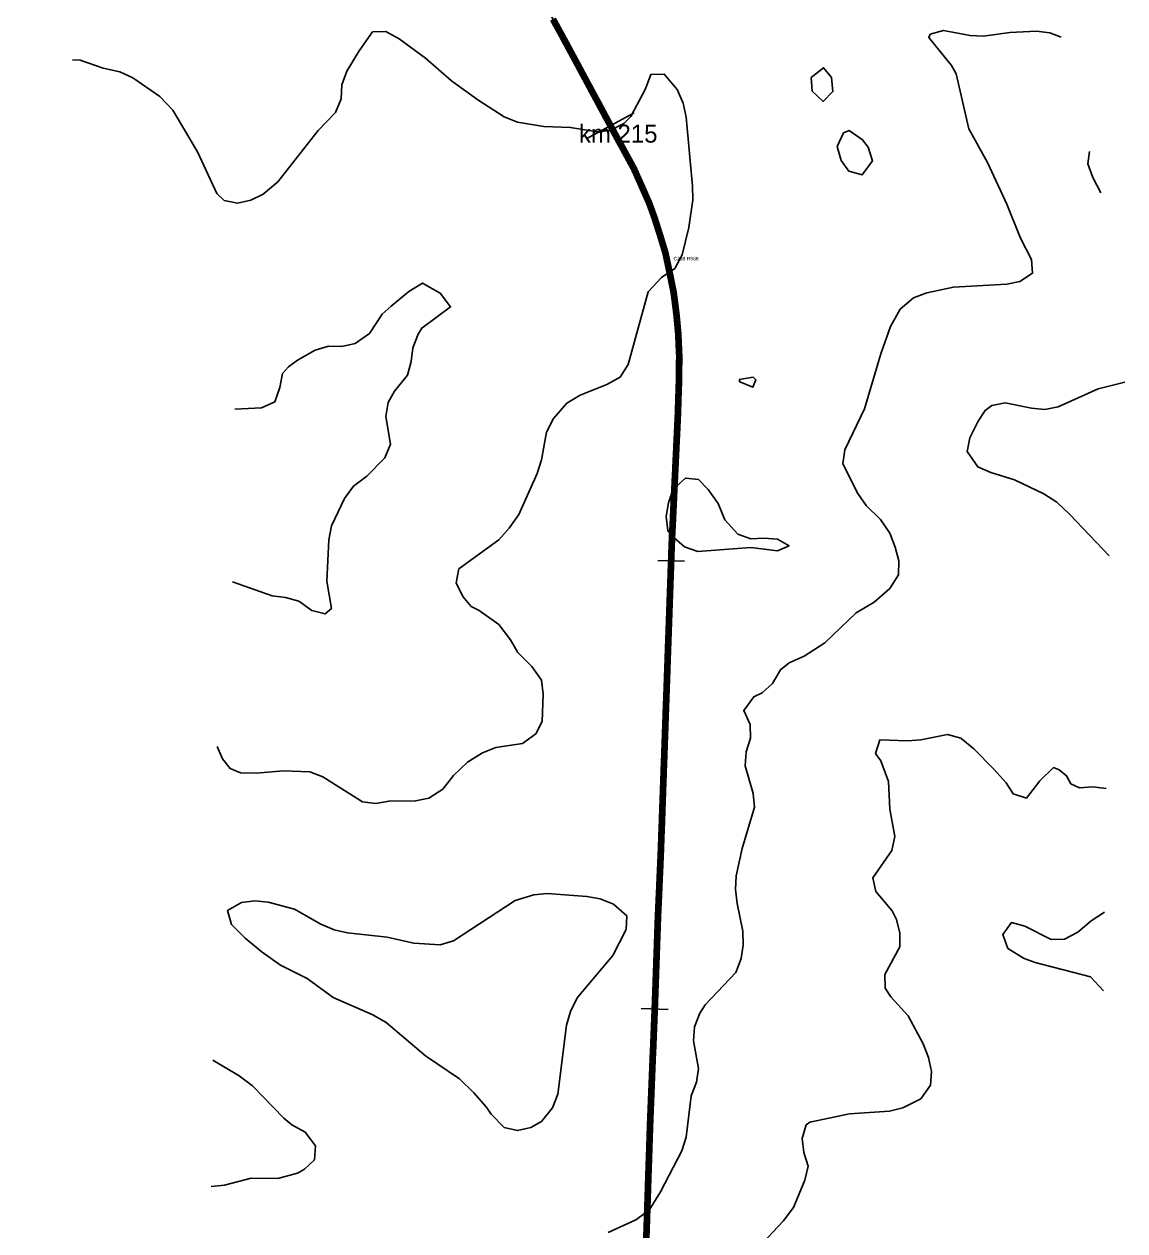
# Model space of a CAD drawing. Header units: metres. Extents: x 697254 to 930473, y 8023396 to 8227001.
# Drawn here: x 778429 to 780886, y 8144366 to 8147059 of the extents above; entities that cross this region are included whole.
import ezdxf

# ---------------------------------------------------------------- set-up
doc = ezdxf.new("R2010")
doc.units = ezdxf.units.M
for name, color, linetype in [('ALIGNMENT_FITTED', 4, 'Continuous'), ('CENTRELINE', 7, 'Continuous'), ('CHAINAGE', 7, 'Continuous'), ('CONTOUR_10M', 33, 'Continuous'), ('CONTOUR_INDEX_50M', 34, 'Continuous'), ('CURVE_LABELS', 4, 'Continuous'), ('GRADE_0-4', 3, 'Continuous'), ('GRADE_4-6', 2, 'Continuous')]:
    doc.layers.add(name, color=color, linetype=linetype)

msp = doc.modelspace()

# ---------------------------------------------------------------- linework, layer by layer
at = {"layer": 'ALIGNMENT_FITTED'}
for p, q in [((779770.4, 8146774.1), (778429.3, 8149242.2)), ((779808.3, 8144091.4), (779889.4, 8146266.5))]:
    msp.add_line(p, q, dxfattribs=at)
msp.add_arc((778904, 8146303.3), 986.1, -2.1354, 28.5187, dxfattribs=at)
at = {"layer": 'CENTRELINE'}
msp.add_polyline3d([(779818.4, 8144361.4, 1309.1), (779818.7, 8144371.4, 1309.1), (779819.1, 8144381.4, 1309), (779819.4, 8144391.4, 1309), (779819.7, 8144401.4, 1309.7), (779820.1, 8144411.4, 1310.4), (779820.4, 8144421.4, 1311.1), (779820.7, 8144431.4, 1311.6), (779821.1, 8144441.4, 1312.1), (779821.4, 8144451.4, 1312.5), (779821.7, 8144461.4, 1313), (779822, 8144471.4, 1313.4), (779822.4, 8144481.4, 1313.9), (779822.7, 8144491.4, 1314.1), (779823, 8144501.4, 1314.3), (779823.4, 8144511.4, 1314.5), (779823.7, 8144521.4, 1314.5), (779824, 8144531.4, 1314.5), (779824.4, 8144541.4, 1314.4), (779824.7, 8144551.4, 1314.5), (779825, 8144561.4, 1314.7), (779825.4, 8144571.4, 1314.8), (779825.7, 8144581.4, 1315), (779826, 8144591.4, 1315.3), (779826.4, 8144601.4, 1315.5), (779826.7, 8144611.4, 1315.6), (779827.1, 8144621.4, 1315.4), (779827.5, 8144631.4, 1315.2), (779827.9, 8144641.4, 1315.1), (779828.3, 8144651.4, 1315.4), (779828.7, 8144661.4, 1315.7), (779829.1, 8144671.4, 1315.7), (779829.5, 8144681.4, 1315.3), (779829.9, 8144691.4, 1314.9), (779830.3, 8144701.4, 1314.5), (779830.7, 8144711.4, 1314.5), (779831.1, 8144721.4, 1314.6), (779831.5, 8144731.4, 1314.6), (779831.9, 8144741.3, 1314.5), (779832.3, 8144751.3, 1314.4), (779832.7, 8144761.3, 1314.4), (779833.2, 8144771.3, 1314.6), (779833.6, 8144781.3, 1314.8), (779834, 8144791.3, 1315), (779834.4, 8144801.3, 1314.9), (779834.8, 8144811.3, 1314.7), (779835.2, 8144821.3, 1314.6), (779835.6, 8144831.3, 1314.5), (779836, 8144841.3, 1314.4), (779836.4, 8144851.3, 1314.3), (779836.8, 8144861.3, 1314.4), (779837.2, 8144871.3, 1314.6), (779837.5, 8144881.3, 1314.8), (779837.9, 8144891.3, 1315.1), (779838.2, 8144901.3, 1315.6), (779838.6, 8144911.3, 1316), (779838.9, 8144921.3, 1316.1), (779839.3, 8144931.3, 1315.9), (779839.6, 8144941.3, 1315.8), (779840, 8144951.3, 1316), (779840.3, 8144961.3, 1316.2), (779840.7, 8144971.3, 1316.5), (779841, 8144981.3, 1316.7), (779841.4, 8144991.3, 1316.8), (779841.7, 8145001.3, 1317), (779842.1, 8145011.3, 1317.2), (779842.4, 8145021.3, 1317.5), (779842.8, 8145031.3, 1317.7), (779843.1, 8145041.3, 1317.9), (779843.5, 8145051.3, 1318.1), (779843.8, 8145061.3, 1318.2), (779844.2, 8145071.3, 1318.3), (779844.7, 8145081.3, 1318), (779845.1, 8145091.3, 1317.8), (779845.6, 8145101.3, 1317.6), (779846, 8145111.3, 1317.5), (779846.5, 8145121.3, 1317.3), (779846.9, 8145131.3, 1317.1), (779847.3, 8145141.3, 1317.1), (779847.8, 8145151.3, 1317.1), (779848.2, 8145161.3, 1317), (779848.7, 8145171.3, 1317), (779849.1, 8145181.3, 1316.9), (779849.5, 8145191.3, 1316.9), (779850, 8145201.3, 1316.8), (779850.4, 8145211.2, 1316.8), (779850.8, 8145221.2, 1316.7), (779851.1, 8145231.2, 1316.7), (779851.5, 8145241.2, 1316.8), (779851.8, 8145251.2, 1316.8), (779852.2, 8145261.2, 1316.7), (779852.6, 8145271.2, 1316.5), (779852.9, 8145281.2, 1316.4), (779853.3, 8145291.2, 1316.1), (779853.6, 8145301.2, 1315.7), (779854, 8145311.2, 1315.3), (779854.3, 8145321.2, 1315.3), (779854.7, 8145331.2, 1315.4), (779855, 8145341.2, 1315.5), (779855.4, 8145351.2, 1315.5), (779855.7, 8145361.2, 1315.6), (779856.1, 8145371.2, 1315.6), (779856.4, 8145381.2, 1315.6), (779856.8, 8145391.2, 1315.4), (779857.1, 8145401.2, 1315.2), (779857.5, 8145411.2, 1315.1), (779857.9, 8145421.2, 1315), (779858.2, 8145431.2, 1315), (779858.6, 8145441.2, 1314.8), (779858.9, 8145451.2, 1314.4), (779859.3, 8145461.2, 1314.1), (779859.6, 8145471.2, 1313.8), (779860, 8145481.2, 1313.5), (779860.3, 8145491.2, 1313.3), (779860.7, 8145501.2, 1313.2), (779861, 8145511.2, 1313.3), (779861.4, 8145521.2, 1313.4), (779861.7, 8145531.2, 1313.7), (779862.1, 8145541.2, 1314.4), (779862.5, 8145551.2, 1315.1), (779862.8, 8145561.2, 1315.8), (779863.2, 8145571.2, 1315.9), (779863.5, 8145581.2, 1315.9), (779863.9, 8145591.2, 1316), (779864.2, 8145601.2, 1315.4), (779864.6, 8145611.2, 1314.8), (779864.9, 8145621.2, 1314.2), (779865.3, 8145631.2, 1314.5), (779865.6, 8145641.2, 1314.8), (779866, 8145651.2, 1315.1), (779866.3, 8145661.2, 1315.2), (779866.7, 8145671.2, 1315.2), (779867, 8145681.2, 1315.2), (779867.4, 8145691.2, 1315.4), (779867.8, 8145701.2, 1315.7), (779868.1, 8145711.2, 1316), (779868.5, 8145721.2, 1316.3), (779868.8, 8145731.2, 1316.7), (779869.2, 8145741.2, 1317.1), (779869.5, 8145751.2, 1317.7), (779869.9, 8145761.2, 1318.3), (779870.2, 8145771.2, 1318.9), (779870.6, 8145781.2, 1319.1), (779870.9, 8145791.2, 1318.9), (779871.3, 8145801.2, 1318.7), (779871.6, 8145811.2, 1318.5), (779872, 8145821.2, 1318.4), (779872.4, 8145831.2, 1318.3), (779872.7, 8145841.2, 1318.3), (779873.1, 8145851.2, 1318.4), (779873.4, 8145861.2, 1318.5), (779873.8, 8145871.2, 1318.6), (779874.1, 8145881.2, 1319), (779874.5, 8145891.2, 1319.3), (779874.9, 8145901.2, 1319.6), (779875.3, 8145911.2, 1320), (779875.8, 8145921.2, 1320.4), (779876.3, 8145931.2, 1320.8), (779876.8, 8145941.2, 1320.9), (779877.3, 8145951.2, 1321), (779877.7, 8145961.2, 1321), (779878.2, 8145971.2, 1320.6), (779878.7, 8145981.2, 1320.3), (779879.2, 8145991.2, 1319.9), (779879.6, 8146001.2, 1320.2), (779880.1, 8146011.1, 1320.4), (779880.6, 8146021.1, 1320.6), (779881.1, 8146031.1, 1320.2), (779881.5, 8146041.1, 1319.8), (779882, 8146051.1, 1319.4), (779882.5, 8146061.1, 1319), (779883, 8146071.1, 1318.6), (779883.4, 8146081.1, 1318.2), (779883.9, 8146091.1, 1317.9), (779884.4, 8146101.1, 1317.6), (779884.9, 8146111.1, 1317.3), (779885.3, 8146121.1, 1317.3), (779885.8, 8146131.1, 1317.4), (779886.3, 8146141.1, 1317.5), (779886.8, 8146151.1, 1317.5), (779887.3, 8146161.1, 1317.5), (779887.7, 8146171.1, 1317.4), (779888.2, 8146181.1, 1317), (779888.6, 8146191, 1316.4), (779888.9, 8146201, 1315.7), (779889.2, 8146211.1, 1315.5), (779889.5, 8146221.1, 1315.7), (779889.8, 8146231.1, 1316), (779890.2, 8146241.1, 1315.8), (779890.5, 8146251.1, 1315.2), (779890.8, 8146261.1, 1314.5), (779891.1, 8146271.1, 1314.1), (779891.1, 8146281.1, 1313.9), (779891.2, 8146291.1, 1313.7), (779891.3, 8146301.1, 1313.4), (779891.4, 8146311.1, 1313.1), (779891.4, 8146321.1, 1312.7), (779890.9, 8146331.1, 1312.4), (779890.5, 8146341.1, 1312.2), (779890.1, 8146351.1, 1312), (779889.6, 8146361.1, 1311.9), (779889.1, 8146371.1, 1312.1), (779888.1, 8146381, 1312.2), (779887.2, 8146391, 1312.4), (779886.3, 8146400.9, 1311.9), (779885.3, 8146410.9, 1311.5), (779884.1, 8146420.8, 1311), (779882.8, 8146430.8, 1310.7), (779881.6, 8146440.7, 1310.5), (779880.3, 8146450.6, 1310.3), (779879, 8146460.5, 1310.2), (779877, 8146470.3, 1310.2), (779875, 8146480.1, 1310.2), (779873, 8146489.9, 1310.2), (779871, 8146499.7, 1310.2), (779868.9, 8146509.5, 1310.1), (779866.9, 8146519.3, 1309.8), (779864.8, 8146529.1, 1309.4), (779862.7, 8146538.9, 1309), (779860.7, 8146548.7, 1308.6), (779857.7, 8146558.3, 1308.4), (779854.8, 8146567.8, 1308.1), (779851.9, 8146577.4, 1307.9), (779849, 8146587, 1307.6), (779845.9, 8146596.5, 1307.4), (779842.9, 8146606, 1307.2), (779839.9, 8146615.6, 1307.3), (779836.9, 8146625.1, 1307.4), (779833.5, 8146634.5, 1307.5), (779830.1, 8146643.9, 1307.5), (779826.7, 8146653.4, 1307.5), (779823.1, 8146662.7, 1307.5), (779819, 8146671.8, 1307.4), (779815, 8146681, 1307.1), (779810.9, 8146690.1, 1306.9), (779806.9, 8146699.3, 1306.8), (779802.8, 8146708.4, 1306.7), (779798.7, 8146717.6, 1306.7), (779794.7, 8146726.7, 1306.7), (779790.6, 8146735.8, 1306.7), (779785.9, 8146744.6, 1306.9), (779781.1, 8146753.4, 1307), (779776.3, 8146762.2, 1307.2), (779771.5, 8146771, 1307.3), (779766.7, 8146779.8, 1307.4), (779761.9, 8146788.6, 1307.6), (779757.1, 8146797.3, 1308.3), (779752.3, 8146806.1, 1309), (779747.5, 8146814.9, 1309.8), (779742.8, 8146823.7, 1310.5), (779738, 8146832.5, 1310.9), (779733.3, 8146841.3, 1311.2), (779728.5, 8146850.1, 1311.5), (779723.8, 8146859, 1311.6), (779719, 8146867.8, 1311.6), (779714.3, 8146876.6, 1311.6), (779709.6, 8146885.4, 1311.4), (779704.8, 8146894.2, 1312.1), (779700.1, 8146903, 1312.6), (779695.3, 8146911.8, 1312.9), (779690.6, 8146920.6, 1313.1), (779685.8, 8146929.4, 1313.2), (779681.1, 8146938.2, 1313.2), (779676.3, 8146947, 1313.5), (779671.6, 8146955.9, 1314), (779666.9, 8146964.7, 1314.4), (779662.1, 8146973.5, 1314.8), (779657.4, 8146982.3, 1315.1), (779652.6, 8146991.1, 1315.5), (779647.9, 8146999.9, 1316), (779643.1, 8147008.7, 1316.7), (779638.4, 8147017.5, 1317.1), (779633.6, 8147026.3, 1317.5), (779628.9, 8147035.1, 1317.8), (779624, 8147043.9, 1318.1), (779619.2, 8147052.7, 1318.1), (779614.4, 8147061.4, 1318.1)], dxfattribs=at)
at = {"layer": 'CHAINAGE'}
for p, q in [((779790.9, 8146861), (779685.2, 8146804.1)), ((779903.4, 8145860.2), (779843.4, 8145862.3)), ((779866.8, 8144860.2), (779806.8, 8144862.5))]:
    msp.add_line(p, q, dxfattribs=at)
at = {"layer": 'CONTOUR_10M'}
for points, elevation in [([(778860, 8145447.2), (778871.9, 8145419.5), (778889, 8145397.7), (778912, 8145388.2), (778948.2, 8145387.6), (779007.5, 8145392.8), (779066.7, 8145390.1), (779096.2, 8145379.2), (779184.4, 8145323.3), (779214, 8145319.6), (779243.7, 8145325), (779303, 8145325.4), (779332.7, 8145331.4), (779363.5, 8145351.5), (779387.4, 8145381.9), (779419.1, 8145412.3), (779452.6, 8145433), (779482.4, 8145445.1), (779541.8, 8145453.9), (779571.7, 8145475.3), (779585.7, 8145502.4), (779588.1, 8145563.8), (779584.4, 8145594.7), (779562.8, 8145625.7), (779531, 8145656.9), (779515.2, 8145684.8), (779489.1, 8145719), (779445.3, 8145750.3), (779427.3, 8145759.3), (779408.5, 8145781.5), (779393.3, 8145812.5), (779398.7, 8145839.7), (779399.8, 8145843.2), (779488.5, 8145908), (779512.1, 8145934), (779533.1, 8145964.5), (779574.2, 8146056.2), (779583.8, 8146086.8), (779595.3, 8146148.2), (779610.9, 8146178.8), (779640.7, 8146213.1), (779670.6, 8146230.9), (779730.2, 8146254.9), (779760, 8146271.2), (779777.5, 8146299.6), (779821.8, 8146461.3), (779851.9, 8146493.9), (779881.8, 8146513.7), (779898.2, 8146544.1), (779913, 8146605.4), (779921.9, 8146666.8), (779921.4, 8146697.6), (779906.7, 8146851.6), (779899.9, 8146882.4), (779887.1, 8146913.3), (779857.9, 8146947.7), (779828.2, 8146946.7), (779816.3, 8146914.3), (779783.5, 8146853.2), (779767.5, 8146836.9), (779737.6, 8146821.4), (779708, 8146818.3), (779648.8, 8146828.6), (779589.6, 8146830.5), (779530.4, 8146839.9), (779500.9, 8146852.4), (779442.2, 8146890), (779383.4, 8146932.4), (779324.8, 8146983.2), (779266.1, 8147026.1), (779236.7, 8147042.2), (779207.1, 8147041.5), (779176.9, 8146999.7), (779149.6, 8146953.9), (779138.7, 8146923.3), (779136.9, 8146892.5), (779124.4, 8146861.9), (779085.6, 8146821.3), (778995.2, 8146706.9), (778962.5, 8146679.5), (778935.4, 8146666), (778905.6, 8146659.8), (778876.1, 8146665.3), (778859.3, 8146680.8), (778815.9, 8146773.7), (778761.3, 8146866.7), (778732.4, 8146897.8), (778672.2, 8146939), (778642.7, 8146952.2), (778605.6, 8146961), (778554.2, 8146978.9), (778537.3, 8146979.4)], 1310), ([(780743.7, 8147029.7), (780718.6, 8147039.6), (780689, 8147043.5), (780629.7, 8147040.3), (780570.3, 8147032), (780540.7, 8147033.4), (780481.6, 8147045), (780451.8, 8147036.4), (780448.6, 8147029), (780499.1, 8146966.8), (780509.9, 8146947.9), (780537.9, 8146825.3), (780579.3, 8146750.4), (780622.5, 8146657.6), (780653.3, 8146581.2), (780677.9, 8146533.8), (780680.1, 8146503), (780652, 8146484.8), (780622.3, 8146478.7), (780503.6, 8146472.1), (780444.2, 8146459.4), (780414.4, 8146448.4), (780384.4, 8146422.9), (780363.1, 8146384.1), (780341.5, 8146322.9), (780304.7, 8146200.4), (780260.9, 8146108.7), (780256.5, 8146077.9), (780290.1, 8146011.3), (780308.6, 8145985), (780340.9, 8145953.8), (780361.3, 8145922.8), (780373.6, 8145891.8), (780381.6, 8145861), (780380.9, 8145830.2), (780361.7, 8145799.7), (780326.2, 8145769.4), (780286.5, 8145745.3), (780216.4, 8145678.6), (780170, 8145648.4), (780136.9, 8145633.6), (780117.8, 8145618.4), (780099.9, 8145587.8), (780076.7, 8145566.7), (780057.8, 8145557.6), (780035.5, 8145527.2), (780049.7, 8145496.2), (780050.9, 8145465.5), (780040.5, 8145434.8), (780038.6, 8145404.1), (780056.3, 8145342.3), (780059.8, 8145311.5), (780032.1, 8145219.6), (780018.3, 8145158.3), (780017.1, 8145127.5), (780020.9, 8145096.7), (780033.7, 8145035), (780034.5, 8145004.3), (780029.5, 8144973.6), (780018.1, 8144942.9), (779949, 8144870.3), (779937.8, 8144851.7), (779925.9, 8144821.1), (779923.6, 8144790.4), (779934.8, 8144728.7), (779929.9, 8144698), (779918.3, 8144667.4), (779906.9, 8144575.3), (779897.5, 8144544.7), (779850, 8144453), (779824.4, 8144412.5), (779794.4, 8144390.7), (779733.2, 8144362.3)], 1310), ([(780185.6, 8146940.2), (780213.7, 8146961.7), (780231.5, 8146939.6), (780234.6, 8146908.8), (780212.7, 8146886.4), (780188.2, 8146909.4), (780185.6, 8146940.2)], 1320), ([(780258.1, 8146816.2), (780271.1, 8146821.5), (780300.5, 8146800.8), (780313.1, 8146784.7), (780322.5, 8146753.8), (780299.5, 8146722.7), (780269.9, 8146731), (780252.6, 8146754.7), (780244.2, 8146785.6), (780258.1, 8146816.2)], 1320), ([(780025.5, 8146265.6), (780056.4, 8146271), (780062.8, 8146265.1), (780056.1, 8146248.8), (780026.6, 8146260.8), (780025.5, 8146265.6)], 1320), ([(779877.6, 8146021.4), (779905.2, 8146046), (779934.8, 8146042.6), (779956.1, 8146020.4), (779978.1, 8145989.3), (779992.9, 8145952.5), (780022.1, 8145920.7), (780051.6, 8145910.2), (780081.3, 8145912.1), (780110.9, 8145909.7), (780136.8, 8145895), (780110.5, 8145883.4), (780051.4, 8145891), (779932.7, 8145882), (779903.2, 8145892.6), (779873.9, 8145917.5), (779865.9, 8145929.3), (779862.4, 8145960.1), (779867.5, 8145990.8), (779877.6, 8146021.4)], 1320), ([(779525.6, 8145103.3), (779566.9, 8145116.1), (779596.6, 8145118.7), (779685.4, 8145112.6), (779715, 8145107), (779744.5, 8145095.1), (779774.2, 8145069.2), (779772.9, 8145038.5), (779743, 8144980.6), (779663.9, 8144886.1), (779648.6, 8144855.6), (779640.1, 8144824.9), (779620.7, 8144671.4), (779608.6, 8144640.8), (779584.1, 8144610.3), (779560.1, 8144596.6), (779530.4, 8144589.9), (779500.8, 8144596.4), (779471.6, 8144626.2), (779460.8, 8144642.7), (779432.9, 8144673.8), (779401.3, 8144705), (779325.1, 8144757), (779237.2, 8144831.1), (779207.8, 8144848.2), (779119.4, 8144886.9), (779060.7, 8144929.5), (779001.8, 8144958.7), (778960.3, 8144987.7), (778922.4, 8145018.9), (778892.5, 8145050.1), (778883.5, 8145081), (778914.7, 8145098.9), (778944.4, 8145102.5), (778974, 8145099.5), (779033.1, 8145083.8), (779091.9, 8145050.3), (779121.4, 8145037.5), (779150.9, 8145030.9), (779239.7, 8145021.3), (779298.8, 8145008), (779358, 8145004.2), (779387.8, 8145013), (779525.6, 8145103.3)], 1320), ([(780840.8, 8145077.4), (780810.9, 8145058), (780780.9, 8145032.9), (780751.1, 8145016.8), (780721.4, 8145016.5), (780662.6, 8145046.2), (780633, 8145054.2), (780613.7, 8145027.3), (780625.1, 8144996.4), (780661.6, 8144973.6), (780685.6, 8144964.9), (780809.2, 8144933), (780838.5, 8144901.4)], 1290), ([(778847.1, 8144465), (778876.8, 8144468), (778936.2, 8144483.5), (778995.5, 8144482.7), (779039.6, 8144494.5), (779055.1, 8144504), (779077.3, 8144524.7), (779079.8, 8144555.5), (779056.6, 8144586.5), (779026.7, 8144602.8), (779009.2, 8144617.9), (778939, 8144689.7), (778909.6, 8144711.7), (778850.8, 8144746.7)], 1310)]:
    msp.add_lwpolyline(points, dxfattribs=dict(at, elevation=elevation))
at = {"layer": 'CONTOUR_INDEX_50M', "elevation": 1300}
for points in [[(780807.5, 8146774.5), (780803.6, 8146747.4), (780814.6, 8146716.5), (780832.4, 8146682.5)], [(778894.5, 8145814.2), (778983, 8145783.3), (779012.6, 8145779.6), (779042.1, 8145771.1), (779071.5, 8145750.6), (779101, 8145742.9), (779115.3, 8145754.7), (779104.8, 8145816.3), (779109.2, 8145908.5), (779115.7, 8145939.2), (779144.1, 8146000.4), (779164.1, 8146027.7), (779194, 8146050.1), (779234.4, 8146091.4), (779247.3, 8146122), (779236.4, 8146183.7), (779241.5, 8146214.4), (779255.8, 8146239.7), (779284.8, 8146275.3), (779293.3, 8146306), (779297.1, 8146336.7), (779308.7, 8146367.3), (779316.9, 8146380.8), (779381.3, 8146427.9), (779357.9, 8146459), (779318.2, 8146481.2), (779288.3, 8146462.6), (779248.4, 8146429.6), (779228.4, 8146411.5), (779200, 8146368.7), (779168.3, 8146346.6), (779138.5, 8146339.7), (779108.9, 8146340), (779079.1, 8146331.3), (779039.4, 8146309.3), (779019.4, 8146294.6), (779006.2, 8146279), (779000.1, 8146248.3), (778988.7, 8146216.3), (778958.9, 8146202.8), (778899.6, 8146199.8)], [(780886.1, 8146260), (780826.6, 8146245), (780737.2, 8146205.2), (780707.5, 8146199.2), (780677.9, 8146201.7), (780618.8, 8146213.8), (780589, 8146208.2), (780574.6, 8146196.8), (780558.9, 8146172.7), (780540, 8146135.7), (780534.2, 8146105), (780557.6, 8146071.2), (780587.1, 8146058.5), (780639.5, 8146042.1), (780705, 8146010.5), (780734.4, 8145992), (780763.6, 8145965), (780851.3, 8145872.2)], [(780844.4, 8145353.1), (780814.9, 8145356.7), (780785.2, 8145354.9), (780765.7, 8145363.7), (780755.9, 8145381.8), (780739.2, 8145394.8), (780726.5, 8145399.8), (780696.5, 8145370.7), (780666.3, 8145331.9), (780636.8, 8145341.3), (780620.9, 8145365.6), (780593.3, 8145396.7), (780549.3, 8145441.6), (780519.9, 8145465.9), (780490.4, 8145473.9), (780431, 8145461.6), (780401.3, 8145459.3), (780338.9, 8145461.6), (780329.9, 8145431), (780341.4, 8145415.1), (780358.3, 8145369.1), (780361.6, 8145307.5), (780372.5, 8145245.9), (780366.1, 8145215.2), (780323.5, 8145154.2), (780330, 8145123.4), (780366.6, 8145079.9), (780376.7, 8145061.2), (780383.9, 8145030.4), (780383.5, 8144999.6), (780350.4, 8144938.5), (780351.3, 8144907.8), (780364.1, 8144888.3), (780402.3, 8144845.6), (780435.7, 8144783.6), (780447.5, 8144752.7), (780454.4, 8144721.8), (780452.4, 8144691.1), (780430.7, 8144660.6), (780390.5, 8144640.4), (780360.7, 8144633.4), (780271.7, 8144627.6), (780182.6, 8144608.6), (780175.1, 8144602.5), (780165.8, 8144571.9), (780169.8, 8144541), (780179.2, 8144510.2), (780171.8, 8144479.5), (780146.4, 8144418.3), (780123.5, 8144387.9), (780066.8, 8144327.1)]]:
    msp.add_lwpolyline(points, dxfattribs=at)
at = {"layer": 'GRADE_0-4', "const_width": 15}
for points in [[(779820.7, 8144431.4), (779821.1, 8144441.4), (779821.4, 8144451.4), (779821.7, 8144461.4), (779822, 8144471.4), (779822.4, 8144481.4), (779822.7, 8144491.4), (779823, 8144501.4), (779823.4, 8144511.4), (779823.7, 8144521.4), (779824, 8144531.4), (779824.4, 8144541.4), (779824.7, 8144551.4), (779825, 8144561.4), (779825.4, 8144571.4), (779825.7, 8144581.4), (779826, 8144591.4), (779826.4, 8144601.4), (779826.7, 8144611.4), (779827.1, 8144621.4), (779827.5, 8144631.4), (779827.9, 8144641.4), (779828.3, 8144651.4), (779828.7, 8144661.4), (779829.1, 8144671.4), (779829.5, 8144681.4), (779829.9, 8144691.4), (779830.3, 8144701.4), (779830.7, 8144711.4), (779831.1, 8144721.4), (779831.5, 8144731.4), (779831.9, 8144741.3), (779832.3, 8144751.3), (779832.7, 8144761.3), (779833.2, 8144771.3), (779833.6, 8144781.3), (779834, 8144791.3), (779834.4, 8144801.3), (779834.8, 8144811.3), (779835.2, 8144821.3), (779835.6, 8144831.3), (779836, 8144841.3), (779836.4, 8144851.3), (779836.8, 8144861.3), (779837.2, 8144871.3), (779837.5, 8144881.3), (779837.9, 8144891.3), (779838.2, 8144901.3), (779838.6, 8144911.3), (779838.9, 8144921.3), (779839.3, 8144931.3), (779839.6, 8144941.3), (779840, 8144951.3), (779840.3, 8144961.3), (779840.7, 8144971.3), (779841, 8144981.3), (779841.4, 8144991.3), (779841.7, 8145001.3), (779842.1, 8145011.3), (779842.4, 8145021.3), (779842.8, 8145031.3), (779843.1, 8145041.3), (779843.5, 8145051.3), (779843.8, 8145061.3), (779844.2, 8145071.3), (779844.7, 8145081.3), (779845.1, 8145091.3), (779845.6, 8145101.3), (779846, 8145111.3), (779846.5, 8145121.3), (779846.9, 8145131.3), (779847.3, 8145141.3), (779847.8, 8145151.3), (779848.2, 8145161.3), (779848.7, 8145171.3), (779849.1, 8145181.3), (779849.5, 8145191.3), (779850, 8145201.3), (779850.4, 8145211.2), (779850.8, 8145221.2), (779851.1, 8145231.2), (779851.5, 8145241.2), (779851.8, 8145251.2), (779852.2, 8145261.2), (779852.6, 8145271.2), (779852.9, 8145281.2), (779853.3, 8145291.2), (779853.6, 8145301.2), (779854, 8145311.2), (779854.3, 8145321.2), (779854.7, 8145331.2), (779855, 8145341.2), (779855.4, 8145351.2), (779855.7, 8145361.2), (779856.1, 8145371.2), (779856.4, 8145381.2), (779856.8, 8145391.2), (779857.1, 8145401.2), (779857.5, 8145411.2), (779857.9, 8145421.2), (779858.2, 8145431.2), (779858.6, 8145441.2), (779858.9, 8145451.2), (779859.3, 8145461.2), (779859.6, 8145471.2), (779860, 8145481.2), (779860.3, 8145491.2), (779860.7, 8145501.2), (779861, 8145511.2), (779861.4, 8145521.2), (779861.7, 8145531.2), (779862.1, 8145541.2), (779862.5, 8145551.2), (779862.8, 8145561.2), (779863.2, 8145571.2), (779863.5, 8145581.2), (779863.9, 8145591.2), (779864.2, 8145601.2), (779864.6, 8145611.2), (779864.9, 8145621.2), (779865.3, 8145631.2), (779865.6, 8145641.2), (779866, 8145651.2), (779866.3, 8145661.2), (779866.7, 8145671.2), (779867, 8145681.2), (779867.4, 8145691.2), (779867.8, 8145701.2), (779868.1, 8145711.2), (779868.5, 8145721.2), (779868.8, 8145731.2), (779869.2, 8145741.2), (779869.5, 8145751.2), (779869.9, 8145761.2), (779870.2, 8145771.2), (779870.6, 8145781.2), (779870.9, 8145791.2), (779871.3, 8145801.2), (779871.6, 8145811.2), (779872, 8145821.2), (779872.4, 8145831.2), (779872.7, 8145841.2), (779873.1, 8145851.2), (779873.4, 8145861.2), (779873.8, 8145871.2), (779874.1, 8145881.2), (779874.5, 8145891.2), (779874.9, 8145901.2), (779875.3, 8145911.2), (779875.8, 8145921.2), (779876.3, 8145931.2), (779876.8, 8145941.2), (779877.3, 8145951.2), (779877.7, 8145961.2), (779878.2, 8145971.2), (779878.7, 8145981.2), (779879.2, 8145991.2), (779879.6, 8146001.2), (779880.1, 8146011.1), (779880.6, 8146021.1), (779881.1, 8146031.1), (779881.5, 8146041.1), (779882, 8146051.1), (779882.5, 8146061.1), (779883, 8146071.1), (779883.4, 8146081.1), (779883.9, 8146091.1), (779884.4, 8146101.1), (779884.9, 8146111.1), (779885.3, 8146121.1), (779885.8, 8146131.1), (779886.3, 8146141.1), (779886.8, 8146151.1), (779887.3, 8146161.1), (779887.7, 8146171.1), (779888.2, 8146181.1), (779888.6, 8146191), (779888.9, 8146201), (779889.2, 8146211.1), (779889.5, 8146221.1), (779889.8, 8146231.1), (779890.2, 8146241.1), (779890.5, 8146251.1), (779890.8, 8146261.1), (779891.1, 8146271.1), (779891.1, 8146281.1), (779891.2, 8146291.1), (779891.3, 8146301.1), (779891.4, 8146311.1), (779891.4, 8146321.1), (779890.9, 8146331.1), (779890.5, 8146341.1), (779890.1, 8146351.1), (779889.6, 8146361.1), (779889.1, 8146371.1), (779888.1, 8146381), (779887.2, 8146391), (779886.3, 8146400.9), (779885.3, 8146410.9), (779884.1, 8146420.8), (779882.8, 8146430.8), (779881.6, 8146440.7), (779880.3, 8146450.6), (779879, 8146460.5), (779877, 8146470.3), (779875, 8146480.1), (779873, 8146489.9), (779871, 8146499.7), (779868.9, 8146509.5), (779866.9, 8146519.3), (779864.8, 8146529.1), (779862.7, 8146538.9), (779860.7, 8146548.7), (779857.7, 8146558.3), (779854.8, 8146567.8), (779851.9, 8146577.4), (779849, 8146587), (779845.9, 8146596.5), (779842.9, 8146606), (779839.9, 8146615.6), (779836.9, 8146625.1), (779833.5, 8146634.5), (779830.1, 8146643.9), (779826.7, 8146653.4), (779823.1, 8146662.7), (779819, 8146671.8), (779815, 8146681), (779810.9, 8146690.1), (779806.9, 8146699.3), (779802.8, 8146708.4), (779798.7, 8146717.6), (779794.7, 8146726.7), (779790.6, 8146735.8), (779785.9, 8146744.6), (779781.1, 8146753.4), (779776.3, 8146762.2), (779771.5, 8146771), (779766.7, 8146779.8), (779761.9, 8146788.6), (779757.1, 8146797.3), (779752.3, 8146806.1), (779747.5, 8146814.9), (779742.8, 8146823.7), (779738, 8146832.5), (779733.3, 8146841.3), (779728.5, 8146850.1), (779723.8, 8146859), (779719, 8146867.8), (779714.3, 8146876.6), (779709.6, 8146885.4), (779704.8, 8146894.2), (779700.1, 8146903), (779695.3, 8146911.8), (779690.6, 8146920.6), (779685.8, 8146929.4), (779681.1, 8146938.2), (779676.3, 8146947), (779671.6, 8146955.9), (779666.9, 8146964.7), (779662.1, 8146973.5), (779657.4, 8146982.3), (779652.6, 8146991.1), (779647.9, 8146999.9), (779643.1, 8147008.7), (779638.4, 8147017.5), (779633.6, 8147026.3), (779628.9, 8147035.1), (779624, 8147043.9), (779619.2, 8147052.7), (779614.4, 8147061.4), (779609.6, 8147070.2)], [(779813.6, 8144201.4), (779813.9, 8144211.4), (779814.2, 8144221.4), (779814.5, 8144231.4), (779814.8, 8144241.4), (779815.1, 8144251.4), (779815.4, 8144261.4), (779815.7, 8144271.4), (779816, 8144281.4), (779816.3, 8144291.4), (779816.6, 8144301.4), (779816.9, 8144311.4), (779817.2, 8144321.4), (779817.5, 8144331.4), (779817.8, 8144341.4), (779818.1, 8144351.4), (779818.4, 8144361.4), (779818.7, 8144371.4), (779819.1, 8144381.4)]]:
    msp.add_lwpolyline(points, dxfattribs=at)
at = {"layer": 'GRADE_4-6', "const_width": 15}
msp.add_lwpolyline([(779819.1, 8144381.4), (779819.4, 8144391.4), (779819.7, 8144401.4), (779820.1, 8144411.4), (779820.4, 8144421.4), (779820.7, 8144431.4)], dxfattribs=at)

# ---------------------------------------------------------------- texts
at = {"layer": 'CHAINAGE'}
msp.add_text('km 215', height=40, dxfattribs=at).set_placement((779667.6, 8146794.6))
at = {"layer": 'CURVE_LABELS'}
msp.add_text('C298 R986', height=8, dxfattribs=at).set_placement((779878.7, 8146531.7))

doc.saveas('drawing.dxf')
